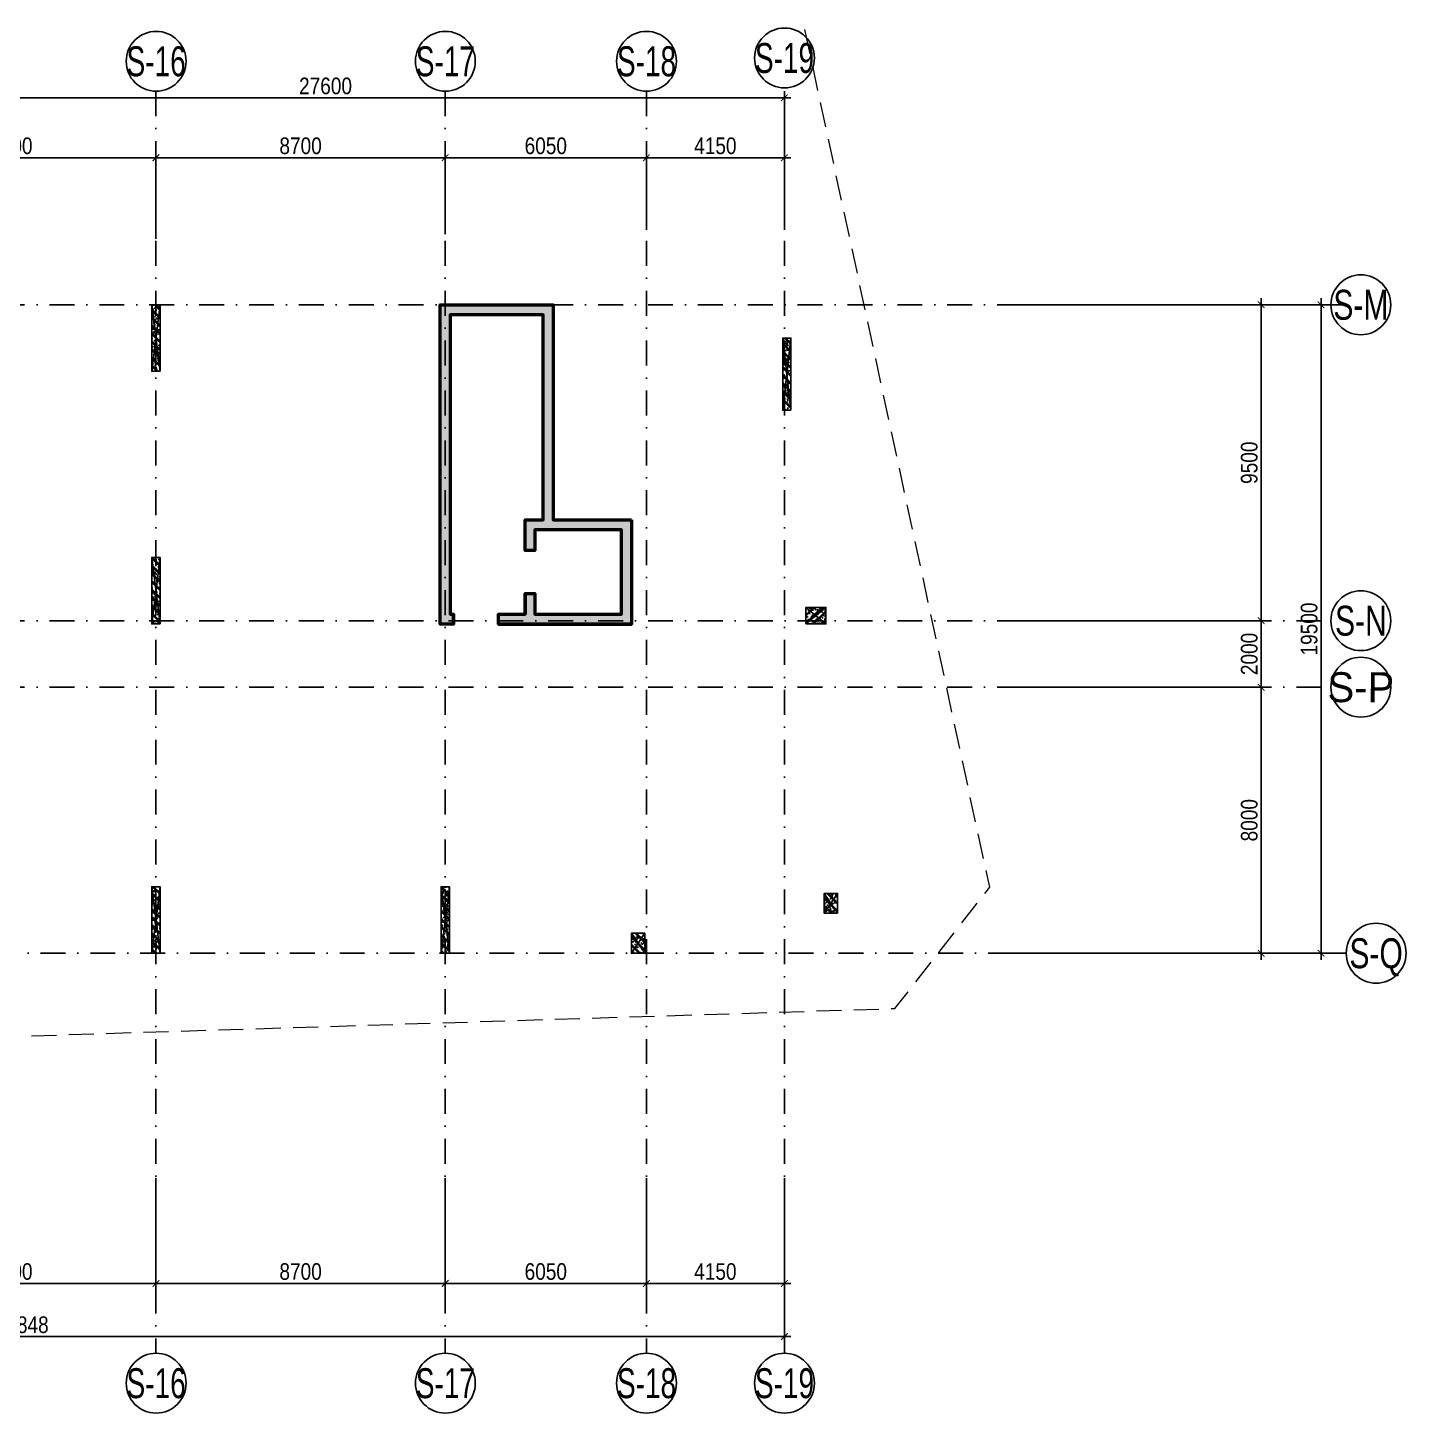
# Model space of a CAD drawing. Header units: millimetres. Extents: x -185400 to 12385, y -14070 to 168686.
# Drawn here: x -29081 to 12385, y -6264 to 35401 of the extents above; entities that cross this region are included whole.
import ezdxf
from ezdxf.enums import TextEntityAlignment as Align

# ---------------------------------------------------------------- set-up
doc = ezdxf.new("R2010")
doc.units = ezdxf.units.MM
doc.header["$LTSCALE"] = 300
doc.header["$MEASUREMENT"] = 0
doc.linetypes.add('DASHDOT', pattern=[1, 0.5, -0.25, 0, -0.25])
doc.linetypes.add('HIDDEN', pattern=[0.375, 0.25, -0.125])
for name, color, linetype in [('AUDIT_I_220805193045-1', 50, 'Continuous'), ('AUDIT_I_220807103235-17', 50, 'Continuous'), ('KT-Dim', 8, 'Continuous'), ('KT-Kich thuoc', 9, 'Continuous'), ('KT-Luoi truc South Tower', 8, 'DASHDOT'), ('ST_MBDV Cot vach 220805$0$AUDIT_I_220805193045-5', 6, 'Continuous')]:
    doc.layers.add(name, color=color, linetype=linetype)
doc.layers.add('KT-Chi gioi XD', color=7, linetype='HIDDEN', true_color=0x0066cc)
doc.layers.add('ST_MBDV Cot vach 220805$0$KT-Net cot vach', color=6, linetype='Continuous', lineweight=50)
doc.styles.add('Arial Narrow', font='ARIALN.TTF')
doc.styles.add('HBA-Text', font='GOTHIC.TTF')
doc.dimstyles.new('CCU_1-200', dxfattribs={"dimscale": 200, "dimtxt": 2.5, "dimasz": 1, "dimexe": 1, "dimexo": 2, "dimgap": 0.5, "dimtad": 1, "dimdec": 0, "dimdsep": 46, "dimtxsty": 'Arial Narrow', "dimblk": 'ARCHTICK', "dimcen": -1, "dimdle": 1, "dimclrd": 256, "dimclre": 256, "dimclrt": 3, "dimadec": 0, "dimazin": 2, "dimtfac": 0.1, "dimtdec": 0, "dimtix": 1, "dimtmove": 2, "dimatfit": 1, "dimfxl": 1, "dimtvp": 0.833333, "dimtolj": 1, "dimtzin": 12, "dimarcsym": 0})

# ---------------------------------------------------------------- blocks, each defined once
blk = doc.blocks.new('_ARCHTICK')
at = {"color": 0, "linetype": 'ByBlock', "const_width": 0.15}
blk.add_lwpolyline([(-0.5, -0.5), (0.5, 0.5)], dxfattribs=at)
blk = doc.blocks.new('*D150')
at = {"layer": 'Defpoints', "color": 0, "transparency": 16777216}
for p in [(-52171, 1204), (-6323, 1204), (-6323, -3959)]:
    blk.add_point(p, dxfattribs=at)
at = {"layer": 'KT-Kich thuoc', "lineweight": -2, "transparency": 16777216}
for p, q in [((-52171, 804), (-52171, -4159)), ((-6323, 804), (-6323, -4159)), ((-52371, -3959), (-6123, -3959))]:
    blk.add_line(p, q, dxfattribs=at)
at = {"layer": 'KT-Kich thuoc', "lineweight": -2, "transparency": 16777216, "xscale": 200, "yscale": 200, "zscale": 200, "rotation": 180}
blk.add_blockref('_ARCHTICK', (-52171, -3959), dxfattribs=at)
at = {"layer": 'KT-Kich thuoc', "lineweight": -2, "transparency": 16777216, "xscale": 200, "yscale": 200, "zscale": 200}
blk.add_blockref('_ARCHTICK', (-6323, -3959), dxfattribs=at)
at = {"layer": 'KT-Kich thuoc', "color": 3, "transparency": 16777216, "insert": (-29247, -3604), "char_height": 500, "attachment_point": 5, "style": 'Arial Narrow'}
blk.add_mtext('\\A1;45848', dxfattribs=at)
blk = doc.blocks.new('*D151')
at = {"layer": 'Defpoints', "color": 0, "transparency": 16777216}
for p in [(-265, 27070), (-265, 7570), (9819, 7570)]:
    blk.add_point(p, dxfattribs=at)
at = {"layer": 'KT-Kich thuoc', "lineweight": -2, "transparency": 16777216}
for p, q in [((9819, 27270), (9819, 7370)), ((135, 27070), (10019, 27070)), ((135, 7570), (10019, 7570))]:
    blk.add_line(p, q, dxfattribs=at)
at = {"layer": 'KT-Kich thuoc', "lineweight": -2, "transparency": 16777216, "xscale": 200, "yscale": 200, "zscale": 200}
for p, rotation in [((9819, 27070), 90), ((9819, 7570), 270)]:
    blk.add_blockref('_ARCHTICK', p, dxfattribs=dict(at, rotation=rotation))
at = {"layer": 'KT-Kich thuoc', "color": 3, "transparency": 16777216, "insert": (9463, 17320), "char_height": 500, "attachment_point": 5, "rotation": 90, "style": 'Arial Narrow'}
blk.add_mtext('\\A1;19500', dxfattribs=at)
blk = doc.blocks.new('*D132')
at = {"layer": 'Defpoints', "color": 0, "transparency": 16777216}
for p in [(-25223, 31492), (-33923, 28684, 0), (-25223, 28649, 0)]:
    blk.add_point(p, dxfattribs=at)
at = {"layer": 'KT-Kich thuoc', "lineweight": -2, "transparency": 16777216}
for p, q in [((-33923, 29084), (-33923, 31692)), ((-25223, 29049), (-25223, 31692)), ((-34123, 31492), (-25023, 31492))]:
    blk.add_line(p, q, dxfattribs=at)
at = {"layer": 'KT-Kich thuoc', "lineweight": -2, "transparency": 16777216, "xscale": 200, "yscale": 200, "zscale": 200, "rotation": 180}
blk.add_blockref('_ARCHTICK', (-33923, 31492), dxfattribs=at)
at = {"layer": 'KT-Kich thuoc', "lineweight": -2, "transparency": 16777216, "xscale": 200, "yscale": 200, "zscale": 200}
blk.add_blockref('_ARCHTICK', (-25223, 31492), dxfattribs=at)
at = {"layer": 'KT-Kich thuoc', "color": 3, "transparency": 16777216, "insert": (-29573, 31847), "char_height": 500, "attachment_point": 5, "style": 'Arial Narrow'}
blk.add_mtext('\\A1;8700', dxfattribs=at)
blk = doc.blocks.new('*D133')
at = {"layer": 'Defpoints', "color": 0, "transparency": 16777216}
for p in [(-16523, 31492), (-16523, 28791, 0), (-25223, 28649, 0)]:
    blk.add_point(p, dxfattribs=at)
at = {"layer": 'KT-Kich thuoc', "lineweight": -2, "transparency": 16777216}
for p, q in [((-25223, 29049), (-25223, 31692)), ((-16523, 29191), (-16523, 31692)), ((-25423, 31492), (-16323, 31492))]:
    blk.add_line(p, q, dxfattribs=at)
at = {"layer": 'KT-Kich thuoc', "lineweight": -2, "transparency": 16777216, "xscale": 200, "yscale": 200, "zscale": 200, "rotation": 180}
blk.add_blockref('_ARCHTICK', (-25223, 31492), dxfattribs=at)
at = {"layer": 'KT-Kich thuoc', "lineweight": -2, "transparency": 16777216, "xscale": 200, "yscale": 200, "zscale": 200}
blk.add_blockref('_ARCHTICK', (-16523, 31492), dxfattribs=at)
at = {"layer": 'KT-Kich thuoc', "color": 3, "transparency": 16777216, "insert": (-20873, 31847), "char_height": 500, "attachment_point": 5, "style": 'Arial Narrow'}
blk.add_mtext('\\A1;8700', dxfattribs=at)
blk = doc.blocks.new('*D134')
at = {"layer": 'Defpoints', "color": 0, "transparency": 16777216}
for p in [(-10473, 31492), (-16523, 28791), (-10473, 28921, 0)]:
    blk.add_point(p, dxfattribs=at)
at = {"layer": 'KT-Kich thuoc', "lineweight": -2, "transparency": 16777216}
for p, q in [((-16523, 29191), (-16523, 31692)), ((-10473, 29321), (-10473, 31692)), ((-16723, 31492), (-10273, 31492))]:
    blk.add_line(p, q, dxfattribs=at)
at = {"layer": 'KT-Kich thuoc', "lineweight": -2, "transparency": 16777216, "xscale": 200, "yscale": 200, "zscale": 200, "rotation": 180}
blk.add_blockref('_ARCHTICK', (-16523, 31492), dxfattribs=at)
at = {"layer": 'KT-Kich thuoc', "lineweight": -2, "transparency": 16777216, "xscale": 200, "yscale": 200, "zscale": 200}
blk.add_blockref('_ARCHTICK', (-10473, 31492), dxfattribs=at)
at = {"layer": 'KT-Kich thuoc', "color": 3, "transparency": 16777216, "insert": (-13498, 31847), "char_height": 500, "attachment_point": 5, "style": 'Arial Narrow'}
blk.add_mtext('\\A1;6050', dxfattribs=at)
blk = doc.blocks.new('*D135')
at = {"layer": 'Defpoints', "color": 0, "transparency": 16777216}
for p in [(-6323, 31492), (-10473, 28921, 0), (-6323, 29040)]:
    blk.add_point(p, dxfattribs=at)
at = {"layer": 'KT-Kich thuoc', "lineweight": -2, "transparency": 16777216}
for p, q in [((-10473, 29321), (-10473, 31692)), ((-6323, 29440), (-6323, 31692)), ((-10673, 31492), (-6123, 31492))]:
    blk.add_line(p, q, dxfattribs=at)
at = {"layer": 'KT-Kich thuoc', "lineweight": -2, "transparency": 16777216, "xscale": 200, "yscale": 200, "zscale": 200, "rotation": 180}
blk.add_blockref('_ARCHTICK', (-10473, 31492), dxfattribs=at)
at = {"layer": 'KT-Kich thuoc', "lineweight": -2, "transparency": 16777216, "xscale": 200, "yscale": 200, "zscale": 200}
blk.add_blockref('_ARCHTICK', (-6323, 31492), dxfattribs=at)
at = {"layer": 'KT-Kich thuoc', "color": 3, "transparency": 16777216, "insert": (-8398, 31847), "char_height": 500, "attachment_point": 5, "style": 'Arial Narrow'}
blk.add_mtext('\\A1;4150', dxfattribs=at)
blk = doc.blocks.new('*D136')
at = {"layer": 'Defpoints', "color": 0, "transparency": 16777216}
for p in [(-6323, 33292), (-33923, 28921), (-6323, 28921)]:
    blk.add_point(p, dxfattribs=at)
at = {"layer": 'KT-Kich thuoc', "lineweight": -2, "transparency": 16777216}
for p, q in [((-33923, 29321), (-33923, 33492)), ((-6323, 29321), (-6323, 33492)), ((-34123, 33292), (-6123, 33292))]:
    blk.add_line(p, q, dxfattribs=at)
at = {"layer": 'KT-Kich thuoc', "lineweight": -2, "transparency": 16777216, "xscale": 200, "yscale": 200, "zscale": 200, "rotation": 180}
blk.add_blockref('_ARCHTICK', (-33923, 33292), dxfattribs=at)
at = {"layer": 'KT-Kich thuoc', "lineweight": -2, "transparency": 16777216, "xscale": 200, "yscale": 200, "zscale": 200}
blk.add_blockref('_ARCHTICK', (-6323, 33292), dxfattribs=at)
at = {"layer": 'KT-Kich thuoc', "color": 3, "transparency": 16777216, "insert": (-20123, 33647), "char_height": 500, "attachment_point": 5, "style": 'Arial Narrow'}
blk.add_mtext('\\A1;27600', dxfattribs=at)
blk = doc.blocks.new('*D139')
at = {"layer": 'Defpoints', "color": 0, "transparency": 16777216}
for p in [(-33923, 1204), (-25223, 1204), (-25223, -2359)]:
    blk.add_point(p, dxfattribs=at)
at = {"layer": 'KT-Kich thuoc', "lineweight": -2, "transparency": 16777216}
for p, q in [((-33923, 804), (-33923, -2559)), ((-25223, 804), (-25223, -2559)), ((-34123, -2359), (-25023, -2359))]:
    blk.add_line(p, q, dxfattribs=at)
at = {"layer": 'KT-Kich thuoc', "lineweight": -2, "transparency": 16777216, "xscale": 200, "yscale": 200, "zscale": 200, "rotation": 180}
blk.add_blockref('_ARCHTICK', (-33923, -2359), dxfattribs=at)
at = {"layer": 'KT-Kich thuoc', "lineweight": -2, "transparency": 16777216, "xscale": 200, "yscale": 200, "zscale": 200}
blk.add_blockref('_ARCHTICK', (-25223, -2359), dxfattribs=at)
at = {"layer": 'KT-Kich thuoc', "color": 3, "transparency": 16777216, "insert": (-29573, -2004), "char_height": 500, "attachment_point": 5, "style": 'Arial Narrow'}
blk.add_mtext('\\A1;8700', dxfattribs=at)
blk = doc.blocks.new('*D140')
at = {"layer": 'Defpoints', "color": 0, "transparency": 16777216}
for p in [(-25223, 1204), (-16523, 1204), (-16523, -2359)]:
    blk.add_point(p, dxfattribs=at)
at = {"layer": 'KT-Kich thuoc', "lineweight": -2, "transparency": 16777216}
for p, q in [((-25223, 804), (-25223, -2559)), ((-16523, 804), (-16523, -2559)), ((-25423, -2359), (-16323, -2359))]:
    blk.add_line(p, q, dxfattribs=at)
at = {"layer": 'KT-Kich thuoc', "lineweight": -2, "transparency": 16777216, "xscale": 200, "yscale": 200, "zscale": 200, "rotation": 180}
blk.add_blockref('_ARCHTICK', (-25223, -2359), dxfattribs=at)
at = {"layer": 'KT-Kich thuoc', "lineweight": -2, "transparency": 16777216, "xscale": 200, "yscale": 200, "zscale": 200}
blk.add_blockref('_ARCHTICK', (-16523, -2359), dxfattribs=at)
at = {"layer": 'KT-Kich thuoc', "color": 3, "transparency": 16777216, "insert": (-20873, -2004), "char_height": 500, "attachment_point": 5, "style": 'Arial Narrow'}
blk.add_mtext('\\A1;8700', dxfattribs=at)
blk = doc.blocks.new('*D141')
at = {"layer": 'Defpoints', "color": 0, "transparency": 16777216}
for p in [(-16523, 1204), (-10473, 1204), (-10473, -2359)]:
    blk.add_point(p, dxfattribs=at)
at = {"layer": 'KT-Kich thuoc', "lineweight": -2, "transparency": 16777216}
for p, q in [((-16523, 804), (-16523, -2559)), ((-10473, 804), (-10473, -2559)), ((-16723, -2359), (-10273, -2359))]:
    blk.add_line(p, q, dxfattribs=at)
at = {"layer": 'KT-Kich thuoc', "lineweight": -2, "transparency": 16777216, "xscale": 200, "yscale": 200, "zscale": 200, "rotation": 180}
blk.add_blockref('_ARCHTICK', (-16523, -2359), dxfattribs=at)
at = {"layer": 'KT-Kich thuoc', "lineweight": -2, "transparency": 16777216, "xscale": 200, "yscale": 200, "zscale": 200}
blk.add_blockref('_ARCHTICK', (-10473, -2359), dxfattribs=at)
at = {"layer": 'KT-Kich thuoc', "color": 3, "transparency": 16777216, "insert": (-13498, -2004), "char_height": 500, "attachment_point": 5, "style": 'Arial Narrow'}
blk.add_mtext('\\A1;6050', dxfattribs=at)
blk = doc.blocks.new('*D142')
at = {"layer": 'Defpoints', "color": 0, "transparency": 16777216}
for p in [(-10473, 1204), (-6323, 1204), (-6323, -2359)]:
    blk.add_point(p, dxfattribs=at)
at = {"layer": 'KT-Kich thuoc', "lineweight": -2, "transparency": 16777216}
for p, q in [((-10473, 804), (-10473, -2559)), ((-6323, 804), (-6323, -2559)), ((-10673, -2359), (-6123, -2359))]:
    blk.add_line(p, q, dxfattribs=at)
at = {"layer": 'KT-Kich thuoc', "lineweight": -2, "transparency": 16777216, "xscale": 200, "yscale": 200, "zscale": 200, "rotation": 180}
blk.add_blockref('_ARCHTICK', (-10473, -2359), dxfattribs=at)
at = {"layer": 'KT-Kich thuoc', "lineweight": -2, "transparency": 16777216, "xscale": 200, "yscale": 200, "zscale": 200}
blk.add_blockref('_ARCHTICK', (-6323, -2359), dxfattribs=at)
at = {"layer": 'KT-Kich thuoc', "color": 3, "transparency": 16777216, "insert": (-8398, -2004), "char_height": 500, "attachment_point": 5, "style": 'Arial Narrow'}
blk.add_mtext('\\A1;4150', dxfattribs=at)
blk = doc.blocks.new('*D118')
at = {"layer": 'Defpoints', "color": 0, "transparency": 16777216}
for p in [(-265, 15570), (-265, 7570), (8019, 7570)]:
    blk.add_point(p, dxfattribs=at)
at = {"layer": 'KT-Kich thuoc', "lineweight": -2, "transparency": 16777216}
for p, q in [((135, 15570), (8219, 15570)), ((8019, 15770), (8019, 7370)), ((135, 7570), (8219, 7570))]:
    blk.add_line(p, q, dxfattribs=at)
at = {"layer": 'KT-Kich thuoc', "lineweight": -2, "transparency": 16777216, "xscale": 200, "yscale": 200, "zscale": 200}
for p, rotation in [((8019, 15570), 90), ((8019, 7570), 270)]:
    blk.add_blockref('_ARCHTICK', p, dxfattribs=dict(at, rotation=rotation))
at = {"layer": 'KT-Kich thuoc', "color": 3, "transparency": 16777216, "insert": (7663, 11570), "char_height": 500, "attachment_point": 5, "rotation": 90, "style": 'Arial Narrow'}
blk.add_mtext('\\A1;8000', dxfattribs=at)
blk = doc.blocks.new('GRID-SYM-flat-83')
at = {"layer": 'AUDIT_I_220805193045-1'}
blk.add_ellipse((0, 0, 0), major_axis=(-900, 5), ratio=1, dxfattribs=at)
at = {"layer": 'AUDIT_I_220805193045-1', "style": 'HBA-Text'}
blk.add_attdef('GRID', text='', height=900, rotation=359.6303, dxfattribs=at).set_placement((0, 0, 0), align=Align.MIDDLE_CENTER)
blk = doc.blocks.new('GRID-SYM-flat-84')
at = {"layer": 'AUDIT_I_220805193045-1'}
blk.add_ellipse((0, 0, 0), major_axis=(-900, 5), ratio=1, dxfattribs=at)
at = {"layer": 'AUDIT_I_220805193045-1', "style": 'HBA-Text'}
blk.add_attdef('GRID', text='', height=900, rotation=359.6303, dxfattribs=at).set_placement((0, 0, 0), align=Align.MIDDLE_CENTER)
blk = doc.blocks.new('GRID-SYM-flat-85')
at = {"layer": 'AUDIT_I_220805193045-1'}
blk.add_ellipse((0, 0, 0), major_axis=(-900, 5), ratio=1, dxfattribs=at)
at = {"layer": 'AUDIT_I_220805193045-1', "style": 'HBA-Text'}
blk.add_attdef('GRID', text='', height=900, rotation=359.6303, dxfattribs=at).set_placement((0, 0, 0), align=Align.MIDDLE_CENTER)
blk = doc.blocks.new('GRID-SYM-flat-86')
at = {"layer": 'AUDIT_I_220805193045-1'}
blk.add_ellipse((0, 0, 0), major_axis=(-900, 5), ratio=1, dxfattribs=at)
at = {"layer": 'AUDIT_I_220805193045-1', "style": 'HBA-Text'}
blk.add_attdef('GRID', text='', height=900, rotation=359.6303, dxfattribs=at).set_placement((0, 0, 0), align=Align.MIDDLE_CENTER)
blk = doc.blocks.new('GRID-SYM-flat-73')
at = {"layer": 'AUDIT_I_220805193045-1'}
blk.add_circle((0, 0, 0), 900, dxfattribs=at)
at = {"layer": 'AUDIT_I_220805193045-1', "style": 'HBA-Text'}
blk.add_attdef('GRID', text='', height=900, rotation=359.6303, dxfattribs=at).set_placement((0, 0, 0), align=Align.MIDDLE_CENTER)
blk = doc.blocks.new('*D116')
at = {"layer": 'Defpoints', "color": 0, "transparency": 16777216}
for p in [(-265, 27070), (-265, 17570), (8019, 17570)]:
    blk.add_point(p, dxfattribs=at)
at = {"layer": 'KT-Kich thuoc', "lineweight": -2, "transparency": 16777216}
for p, q in [((8019, 27270), (8019, 17370)), ((135, 27070), (8219, 27070)), ((135, 17570), (8219, 17570))]:
    blk.add_line(p, q, dxfattribs=at)
at = {"layer": 'KT-Kich thuoc', "lineweight": -2, "transparency": 16777216, "xscale": 200, "yscale": 200, "zscale": 200}
for p, rotation in [((8019, 27070), 90), ((8019, 17570), 270)]:
    blk.add_blockref('_ARCHTICK', p, dxfattribs=dict(at, rotation=rotation))
at = {"layer": 'KT-Kich thuoc', "color": 3, "transparency": 16777216, "insert": (7663, 22320), "char_height": 500, "attachment_point": 5, "rotation": 90, "style": 'Arial Narrow'}
blk.add_mtext('\\A1;9500', dxfattribs=at)
blk = doc.blocks.new('*D117')
at = {"layer": 'Defpoints', "color": 0, "transparency": 16777216}
for p in [(-265, 17570), (-265, 15570), (8019, 15570)]:
    blk.add_point(p, dxfattribs=at)
at = {"layer": 'KT-Kich thuoc', "lineweight": -2, "transparency": 16777216}
for p, q in [((135, 17570), (8219, 17570)), ((8019, 17770), (8019, 15370)), ((135, 15570), (8219, 15570))]:
    blk.add_line(p, q, dxfattribs=at)
at = {"layer": 'KT-Kich thuoc', "lineweight": -2, "transparency": 16777216, "xscale": 200, "yscale": 200, "zscale": 200}
for p, rotation in [((8019, 17570), 90), ((8019, 15570), 270)]:
    blk.add_blockref('_ARCHTICK', p, dxfattribs=dict(at, rotation=rotation))
at = {"layer": 'KT-Kich thuoc', "color": 3, "transparency": 16777216, "insert": (7663, 16570), "char_height": 500, "attachment_point": 5, "rotation": 90, "style": 'Arial Narrow'}
blk.add_mtext('\\A1;2000', dxfattribs=at)
blk = doc.blocks.new('*U280')
h = blk.add_hatch()
h.set_pattern_fill('VATLIEU04', color=250, scale=40, style=0, pattern_type=2)
h.set_pattern_definition([(50, (-700, 2050), (286.904, -25.1), [30, -330]), (355, (-700, 2050), (-55.5, 300.877), [24, -264]), (100.451, (-676.1, 2047.9), (231.404, 275.776), [25.496, -280.457]), (46.184, (-700, 2130), (426.896, -66.208), [45, -495]), (96.636, (-664.43, 2124.5), (373.865, 389.65), [38.244, -420.685]), (351.184, (-700, 2130), (373.865, 389.65), [36, -396]), (21, (-660, 2110), (238.763, -161.048), [30, -330]), (326, (-660, 2110), (97.326, 290.06), [24, -264]), (71.451, (-640.1, 2096.58), (336.09, 129.012), [25.496, -280.457]), (37.5, (-700, 2050), (4.864, 133.1575), [0, -260.8, 0, -268, 0, -265]), (7.5, (-700, 2050), (105.228, 157.765), [0, -152.8, 0, -254.8, 0, -101]), (327.5, (-789.2, 2050), (213.529, -9.022), [0, -100, 0, -312, 0, -414]), (317.5, (-829.2, 2050), (233.274, 40.042), [0, -130, 0, -207.2, 0, -294]), (45, (-700, 2050), (-120.208, 120.208), []), (45, (-700, 2099), (-120.208, 120.208), [])])
h.paths.add_polyline_path([(-475, -475), (-225, -475), (-225, 1525), (-475, 1525)])
at = {"color": 6, "ltscale": 0.25}
blk.add_lwpolyline([(-475, -475), (-225, -475), (-225, 1525), (-475, 1525)], close=True, dxfattribs=at)
at = {"layer": 'Defpoints', "linetype": 'ByBlock', "ltscale": 30}
for p, q in [((-225, -475), (-475, 1525)), ((-475, -475), (-225, 1525))]:
    blk.add_line(p, q, dxfattribs=at)
blk = doc.blocks.new('*U281')
h = blk.add_hatch()
h.set_pattern_fill('VATLIEU04', color=250, scale=40, style=0, pattern_type=2)
h.set_pattern_definition([(50, (-700, 2050), (286.904, -25.1), [30, -330]), (355, (-700, 2050), (-55.5, 300.877), [24, -264]), (100.451, (-676.1, 2047.9), (231.404, 275.776), [25.496, -280.457]), (46.184, (-700, 2130), (426.896, -66.208), [45, -495]), (96.636, (-664.43, 2124.5), (373.865, 389.65), [38.244, -420.685]), (351.184, (-700, 2130), (373.865, 389.65), [36, -396]), (21, (-660, 2110), (238.763, -161.048), [30, -330]), (326, (-660, 2110), (97.326, 290.06), [24, -264]), (71.451, (-640.1, 2096.58), (336.09, 129.012), [25.496, -280.457]), (37.5, (-700, 2050), (4.864, 133.1575), [0, -260.8, 0, -268, 0, -265]), (7.5, (-700, 2050), (105.228, 157.765), [0, -152.8, 0, -254.8, 0, -101]), (327.5, (-789.2, 2050), (213.529, -9.022), [0, -100, 0, -312, 0, -414]), (317.5, (-829.2, 2050), (233.274, 40.042), [0, -130, 0, -207.2, 0, -294]), (45, (-700, 2050), (-120.208, 120.208), []), (45, (-700, 2099), (-120.208, 120.208), [])])
h.paths.add_polyline_path([(-475, -475), (-225, -475), (-225, 1525), (-475, 1525)])
at = {"color": 6, "ltscale": 0.25}
blk.add_lwpolyline([(-475, -475), (-225, -475), (-225, 1525), (-475, 1525)], close=True, dxfattribs=at)
at = {"layer": 'Defpoints', "linetype": 'ByBlock', "ltscale": 30}
for p, q in [((-225, -475), (-475, 1525)), ((-475, -475), (-225, 1525))]:
    blk.add_line(p, q, dxfattribs=at)
blk = doc.blocks.new('*U277')
h = blk.add_hatch()
h.set_pattern_fill('VATLIEU04', color=250, scale=40, style=0, pattern_type=2)
h.set_pattern_definition([(50, (-550, 650), (286.904, -25.1), [30, -330]), (355, (-550, 650), (-55.5, 300.88), [24, -264]), (100.451, (-526.1, 647.9), (231.404, 275.776), [25.496, -280.457]), (46.184, (-550, 730), (426.9, -66.21), [45, -495]), (96.636, (-514.43, 724.5), (373.87, 389.65), [38.24, -420.69]), (351.184, (-550, 730), (373.86, 389.65), [36, -396]), (21, (-510, 710), (238.763, -161.048), [30, -330]), (326, (-510, 710), (97.326, 290.06), [24, -264]), (71.451, (-490.1, 696.58), (336.09, 129.01), [25.496, -280.457]), (37.5, (-550, 650), (4.864, 133.1575), [0, -260.8, 0, -268, 0, -265]), (7.5, (-550, 650), (105.228, 157.765), [0, -152.8, 0, -254.8, 0, -101]), (327.5, (-639.2, 650), (213.529, -9.022), [0, -100, 0, -312, 0, -414]), (317.5, (-679.2, 650), (233.274, 40.042), [0, -130, 0, -207.2, 0, -294]), (45, (-550, 650), (-120.208, 120.208), []), (45, (-550, 699), (-120.208, 120.208), [])])
h.paths.add_polyline_path([(-475, -475), (-75, -475), (-75, 125), (-475, 125)])
at = {"color": 6, "ltscale": 0.25}
blk.add_lwpolyline([(-475, -475), (-75, -475), (-75, 125), (-475, 125)], close=True, dxfattribs=at)
at = {"layer": 'Defpoints', "linetype": 'ByBlock', "ltscale": 30}
for p, q in [((-75, -475), (-475, 125)), ((-475, -475), (-75, 125))]:
    blk.add_line(p, q, dxfattribs=at)
blk = doc.blocks.new('*U279')
h = blk.add_hatch()
h.set_pattern_fill('VATLIEU04', color=250, scale=40, style=0, pattern_type=2)
h.set_pattern_definition([(50, (-700, 2050), (286.904, -25.1), [30, -330]), (355, (-700, 2050), (-55.5, 300.877), [24, -264]), (100.451, (-676.1, 2047.9), (231.404, 275.776), [25.496, -280.457]), (46.184, (-700, 2130), (426.896, -66.208), [45, -495]), (96.636, (-664.43, 2124.5), (373.865, 389.65), [38.244, -420.685]), (351.184, (-700, 2130), (373.865, 389.65), [36, -396]), (21, (-660, 2110), (238.763, -161.048), [30, -330]), (326, (-660, 2110), (97.326, 290.06), [24, -264]), (71.451, (-640.1, 2096.58), (336.09, 129.012), [25.496, -280.457]), (37.5, (-700, 2050), (4.864, 133.1575), [0, -260.8, 0, -268, 0, -265]), (7.5, (-700, 2050), (105.228, 157.765), [0, -152.8, 0, -254.8, 0, -101]), (327.5, (-789.2, 2050), (213.529, -9.022), [0, -100, 0, -312, 0, -414]), (317.5, (-829.2, 2050), (233.274, 40.042), [0, -130, 0, -207.2, 0, -294]), (45, (-700, 2050), (-120.208, 120.208), []), (45, (-700, 2099), (-120.208, 120.208), [])])
h.paths.add_polyline_path([(-475, -475), (-225, -475), (-225, 1525), (-475, 1525)])
at = {"color": 6, "ltscale": 0.25}
blk.add_lwpolyline([(-475, -475), (-225, -475), (-225, 1525), (-475, 1525)], close=True, dxfattribs=at)
at = {"layer": 'Defpoints', "linetype": 'ByBlock', "ltscale": 30}
for p, q in [((-225, -475), (-475, 1525)), ((-475, -475), (-225, 1525))]:
    blk.add_line(p, q, dxfattribs=at)
blk = doc.blocks.new('*U276')
h = blk.add_hatch()
h.set_pattern_fill('VATLIEU04', color=250, scale=40, style=0, pattern_type=2)
h.set_pattern_definition([(50, (-700, 2219.8), (286.904, -25.1), [30, -330]), (355, (-700, 2219.8), (-55.5, 300.877), [24, -264]), (100.451, (-676.1, 2217.7), (231.404, 275.776), [25.496, -280.457]), (46.184, (-700, 2299.8), (426.896, -66.208), [45, -495]), (96.636, (-664.43, 2294.28), (373.865, 389.65), [38.244, -420.685]), (351.184, (-700, 2299.8), (373.865, 389.65), [36, -396]), (21, (-660, 2279.8), (238.763, -161.048), [30, -330]), (326, (-660, 2279.8), (97.326, 290.06), [24, -264]), (71.451, (-640.1, 2266.37), (336.09, 129.012), [25.496, -280.457]), (37.5, (-700, 2219.79), (4.864, 133.1575), [0, -260.8, 0, -268, 0, -265]), (7.5, (-700, 2219.8), (105.228, 157.765), [0, -152.8, 0, -254.8, 0, -101]), (327.5, (-789.2, 2219.79), (213.529, -9.022), [0, -100, 0, -312, 0, -414]), (317.5, (-829.2, 2219.8), (233.274, 40.042), [0, -130, 0, -207.2, 0, -294]), (45, (-700, 2219.8), (-120.208, 120.208), []), (45, (-700, 2268.8), (-120.208, 120.208), [])])
h.paths.add_polyline_path([(-475, -475), (-225, -475), (-225, 1695), (-475, 1695)])
at = {"color": 6, "ltscale": 0.25}
blk.add_lwpolyline([(-475, -475), (-225, -475), (-225, 1695), (-475, 1695)], close=True, dxfattribs=at)
at = {"layer": 'Defpoints', "linetype": 'ByBlock', "ltscale": 30}
for p, q in [((-225, -475), (-475, 1695)), ((-475, -475), (-225, 1695))]:
    blk.add_line(p, q, dxfattribs=at)
blk = doc.blocks.new('*U268')
h = blk.add_hatch()
h.set_pattern_fill('VATLIEU04', color=250, scale=40, style=0, pattern_type=2)
h.set_pattern_definition([(50, (-450, 650), (286.904, -25.1), [30, -330]), (355, (-450, 650), (-55.5, 300.88), [24, -264]), (100.451, (-426.1, 647.9), (231.404, 275.776), [25.496, -280.457]), (46.184, (-450, 730), (426.9, -66.21), [45, -495]), (96.636, (-414.43, 724.5), (373.87, 389.65), [38.24, -420.69]), (351.184, (-450, 730), (373.86, 389.65), [36, -396]), (21, (-410, 710), (238.763, -161.048), [30, -330]), (326, (-410, 710), (97.326, 290.06), [24, -264]), (71.451, (-390.1, 696.58), (336.09, 129.01), [25.496, -280.457]), (37.5, (-450, 650), (4.864, 133.1575), [0, -260.8, 0, -268, 0, -265]), (7.5, (-450, 650), (105.228, 157.765), [0, -152.8, 0, -254.8, 0, -101]), (327.5, (-539.2, 650), (213.529, -9.022), [0, -100, 0, -312, 0, -414]), (317.5, (-579.2, 650), (233.274, 40.042), [0, -130, 0, -207.2, 0, -294]), (45, (-450, 650), (-120.208, 120.208), []), (45, (-450, 699), (-120.208, 120.208), [])])
h.paths.add_polyline_path([(-475, -475), (25, -475), (25, 125), (-475, 125)])
at = {"color": 6, "ltscale": 0.25}
blk.add_lwpolyline([(-475, -475), (25, -475), (25, 125), (-475, 125)], close=True, dxfattribs=at)
at = {"layer": 'Defpoints', "linetype": 'ByBlock', "ltscale": 30}
for p, q in [((25, -475), (-475, 125)), ((-475, -475), (25, 125))]:
    blk.add_line(p, q, dxfattribs=at)
blk = doc.blocks.new('*U286')
h = blk.add_hatch()
h.set_pattern_fill('VATLIEU04', color=250, scale=40, style=0, pattern_type=2)
h.set_pattern_definition([(50, (-549.73, 649.82), (286.904, -25.1), [30, -330]), (355, (-549.73, 649.82), (-55.5, 300.88), [24, -264]), (100.451, (-525.82, 647.73), (231.404, 275.776), [25.496, -280.457]), (46.184, (-549.73, 729.82), (426.9, -66.21), [45, -495]), (96.636, (-514.16, 724.3), (373.87, 389.65), [38.24, -420.69]), (351.184, (-549.73, 729.8), (373.86, 389.65), [36, -396]), (21, (-509.73, 709.82), (238.763, -161.048), [30, -330]), (326, (-509.73, 709.82), (97.326, 290.06), [24, -264]), (71.451, (-489.83, 696.4), (336.09, 129.01), [25.496, -280.457]), (37.5, (-549.73, 649.82), (4.864, 133.1575), [0, -260.8, 0, -268, 0, -265]), (7.5, (-549.73, 649.82), (105.228, 157.765), [0, -152.8, 0, -254.8, 0, -101]), (327.5, (-638.93, 649.82), (213.529, -9.022), [0, -100, 0, -312, 0, -414]), (317.5, (-678.93, 649.82), (233.274, 40.042), [0, -130, 0, -207.2, 0, -294]), (45, (-549.73, 649.82), (-120.208, 120.208), []), (45, (-549.73, 698.82), (-120.208, 120.208), [])])
h.paths.add_polyline_path([(-475, -475), (-75, -475), (-75, 125), (-475, 125)])
at = {"color": 6, "ltscale": 0.25}
blk.add_lwpolyline([(-475, -475), (-75, -475), (-75, 125), (-475, 125)], close=True, dxfattribs=at)
at = {"layer": 'Defpoints', "linetype": 'ByBlock', "ltscale": 30}
for p, q in [((-75, -475), (-475, 125)), ((-475, -475), (-75, 125))]:
    blk.add_line(p, q, dxfattribs=at)
blk = doc.blocks.new('Asix South Tower')
at = {"layer": 'KT-Kich thuoc'}
for p, q in [((10576.4, 27070.4), (8018.8, 27070.4)), ((10576.4, 7570.4), (8018.8, 7570.4))]:
    blk.add_line(p, q, dxfattribs=at)
at = {"layer": 'KT-Luoi truc South Tower', "ltscale": 5}
for p, q in [((-25223, 33491.9), (-25223, -4459.1)), ((-16523, 33491.9), (-16523, -4459.1)), ((-10473, 33491.9), (-10473, -4459.1)), ((-6323, 33491.9), (-6323, -4459.1)), ((-49426.2, 27070.4), (10118.8, 27070.4)), ((-49426.2, 17570.4), (10118.8, 17570.4)), ((-49426.2, 15570.4), (10118.8, 15570.4)), ((-52698.1, 7570.4), (10118.8, 7570.4))]:
    blk.add_line(p, q, dxfattribs=at)
at = {"layer": 'KT-Dim'}
ref = blk.add_blockref('GRID-SYM-flat-73', (-25217.9, 34391.9, 0), dxfattribs=dict(at, xscale=-1, rotation=179.6748020054017))
ref.add_attrib('GRID', 'S-16', dxfattribs={"layer": 'AUDIT_I_220807103235-17', "height": 900, "style": 'HBA-Text', "width": 0.7}).set_placement((-25217.9, 34391.9, 0), align=Align.MIDDLE_CENTER)
ref = blk.add_blockref('GRID-SYM-flat-73', (-16517.9, 34391.9, 0), dxfattribs=dict(at, xscale=-1, rotation=179.6748020054017))
ref.add_attrib('GRID', 'S-17', dxfattribs={"layer": 'AUDIT_I_220807103235-17', "height": 900, "style": 'HBA-Text', "width": 0.7}).set_placement((-16517.9, 34391.9, 0), align=Align.MIDDLE_CENTER)
ref = blk.add_blockref('GRID-SYM-flat-73', (-10467.9, 34391.9, 0), dxfattribs=dict(at, xscale=-1, rotation=179.6748020054017))
ref.add_attrib('GRID', 'S-18', dxfattribs={"layer": 'AUDIT_I_220807103235-17', "height": 900, "style": 'HBA-Text', "width": 0.7}).set_placement((-10467.9, 34391.9, 0), align=Align.MIDDLE_CENTER)
ref = blk.add_blockref('GRID-SYM-flat-73', (-6317.9, 34491.9, 0), dxfattribs=dict(at, xscale=-1, rotation=179.6748020054017))
ref.add_attrib('GRID', 'S-19', dxfattribs={"layer": 'AUDIT_I_220807103235-17', "height": 900, "style": 'HBA-Text', "width": 0.7}).set_placement((-6317.9, 34491.9, 0), align=Align.MIDDLE_CENTER)
ref = blk.add_blockref('GRID-SYM-flat-83', (11018.8, 27070, 0), dxfattribs=dict(at, rotation=0.325197994598278))
ref.add_attrib('GRID', 'S-M', dxfattribs={"layer": 'AUDIT_I_220807103235-17', "height": 900, "style": 'HBA-Text', "width": 0.75}).set_placement((11018.8, 27070, 0), align=Align.MIDDLE_CENTER)
ref = blk.add_blockref('GRID-SYM-flat-84', (11018.8, 17570.1, 0), dxfattribs=dict(at, rotation=0.325197994598278))
ref.add_attrib('GRID', 'S-N', dxfattribs={"layer": 'AUDIT_I_220807103235-17', "height": 900, "style": 'HBA-Text', "width": 0.75}).set_placement((11018.8, 17570.1, 0), align=Align.MIDDLE_CENTER)
ref = blk.add_blockref('GRID-SYM-flat-85', (11018.8, 15570.1, 0), dxfattribs=dict(at, rotation=0.325197994598278))
ref.add_attrib('GRID', 'S-P', dxfattribs={"layer": 'AUDIT_I_220807103235-17', "height": 900, "rotation": 359.95545, "style": 'HBA-Text'}).set_placement((11018.8, 15570.1, 0), align=Align.MIDDLE_CENTER)
ref = blk.add_blockref('GRID-SYM-flat-86', (11476.4, 7570.1, 0), dxfattribs=dict(at, rotation=0.325197994598278))
ref.add_attrib('GRID', 'S-Q', dxfattribs={"layer": 'AUDIT_I_220807103235-17', "height": 900, "style": 'HBA-Text', "width": 0.75}).set_placement((11476.4, 7570.1, 0), align=Align.MIDDLE_CENTER)
ref = blk.add_blockref('GRID-SYM-flat-73', (-25217.9, -5359.1, 0), dxfattribs=dict(at, rotation=0.325197994598278))
ref.add_attrib('GRID', 'S-16', dxfattribs={"layer": 'AUDIT_I_220807103235-17', "height": 900, "style": 'HBA-Text', "width": 0.7}).set_placement((-25217.9, -5359.1, 0), align=Align.MIDDLE_CENTER)
ref = blk.add_blockref('GRID-SYM-flat-73', (-16517.9, -5359.1, 0), dxfattribs=dict(at, rotation=0.325197994598278))
ref.add_attrib('GRID', 'S-17', dxfattribs={"layer": 'AUDIT_I_220807103235-17', "height": 900, "style": 'HBA-Text', "width": 0.7}).set_placement((-16517.9, -5359.1, 0), align=Align.MIDDLE_CENTER)
ref = blk.add_blockref('GRID-SYM-flat-73', (-10467.9, -5359.1, 0), dxfattribs=dict(at, rotation=0.325197994598278))
ref.add_attrib('GRID', 'S-18', dxfattribs={"layer": 'AUDIT_I_220807103235-17', "height": 900, "style": 'HBA-Text', "width": 0.7}).set_placement((-10467.9, -5359.1, 0), align=Align.MIDDLE_CENTER)
ref = blk.add_blockref('GRID-SYM-flat-73', (-6317.9, -5359.1, 0), dxfattribs=dict(at, rotation=0.325197994598278))
ref.add_attrib('GRID', 'S-19', dxfattribs={"layer": 'AUDIT_I_220807103235-17', "height": 900, "style": 'HBA-Text', "width": 0.7}).set_placement((-6317.9, -5359.1, 0), align=Align.MIDDLE_CENTER)
at = {"layer": 'KT-Kich thuoc'}
for base, p1, p2, picture, middle in [((-6323, 33291.9), (-33923, 28921.3), (-6323, 28921.3), '*D136', (-20123, 33647.2)), ((-25223, 31491.9), (-33923, 28684.3, 0), (-25223, 28648.7, 0), '*D132', (-29573, 31847.2)), ((-16523, 31491.9), (-25223, 28648.7, 0), (-16523, 28791, 0), '*D133', (-20873, 31847.2)), ((-10473, 31491.9), (-16523, 28791), (-10473, 28921.3, 0), '*D134', (-13498, 31847.2)), ((-6323, 31491.9), (-10473, 28921.3, 0), (-6323, 29040.1), '*D135', (-8398, 31847.2)), ((-6323, -3959.1), (-52170.8, 1204.1), (-6323, 1204.1), '*D150', (-29246.9, -3603.8)), ((-25223, -2359.1), (-33923, 1204.1), (-25223, 1204.1), '*D139', (-29573, -2003.8)), ((-16523, -2359.1), (-25223, 1204.1), (-16523, 1204.1), '*D140', (-20873, -2003.8)), ((-10473, -2359.1), (-16523, 1204.1), (-10473, 1204.1), '*D141', (-13498, -2003.8)), ((-6323, -2359.1), (-10473, 1204.1), (-6323, 1204.1), '*D142', (-8398, -2003.8))]:
    dim = blk.add_linear_dim(base=base, p1=p1, p2=p2, dimstyle='CCU_1-200', dxfattribs=at)
    dim.commit()
    dim.dimension.update_dxf_attribs({"geometry": picture, "text_midpoint": middle})
for base, p1, p2, picture, middle in [((9818.8, 7570.4), (-265.4, 27070.4), (-265.4, 7570.4), '*D151', (9463.5, 17320.4)), ((8018.8, 17570.4), (-265.4, 27070.4), (-265.4, 17570.4), '*D116', (7663.5, 22320.4)), ((8018.8, 15570.4), (-265.4, 17570.4), (-265.4, 15570.4), '*D117', (7663.5, 16570.4)), ((8018.8, 7570.4), (-265.4, 15570.4), (-265.4, 7570.4), '*D118', (7663.5, 11570.4))]:
    dim = blk.add_linear_dim(base=base, p1=p1, p2=p2, angle=90, dimstyle='CCU_1-200', dxfattribs=at)
    dim.commit()
    dim.dimension.update_dxf_attribs({"geometry": picture, "text_midpoint": middle})

msp = doc.modelspace()

# ---------------------------------------------------------------- hatches: boundary and pattern name
at = {"layer": 'ST_MBDV Cot vach 220805$0$KT-Net cot vach'}
h = msp.add_hatch(dxfattribs=at)
h.set_pattern_fill('1BETONG2-BOP', color=250, scale=30, style=0, pattern_type=2)
h.set_pattern_definition([(50, (72917.25, 13061.34), (215.17805, -18.82564), [22.5, -247.5]), (355, (72917.25, 13061.34), (-41.6254, 225.65764), [18, -198]), (100.4514, (72935.18, 13059.78), (173.5528, 206.83186), [19.12206, -210.34263]), (46.1842, (72917.25, 13121.34), (320.1723, -49.6557), [33.75, -371.25]), (96.6356, (72943.93, 13117.2), (280.3988, 292.2354), [28.6831, -315.5139]), (351.1842, (72917.25, 13121.34), (280.3986, 292.2356), [27, -297]), (21, (72947.25, 13106.34), (179.0721, -120.78567), [22.5, -247.5]), (226, (72947.25, 13106.34), (201.56464, -109.66194), [18, -198]), (71.4514, (72962.17, 13096.28), (252.0668, 96.75915), [19.12206, -210.34263]), (67.5, (72917.25, 13061.344), (-46.774855, 88.31234), [0, -195.6, 0, -201, 0, -198.75]), (4.5, (72917.25, 13061.34), (85.00528, 114.03096), [0, -114.6, 0, -191.1, 0, -75.75]), (327.5, (72850.35, 13061.344), (160.14673, -6.76646), [0, -75, 0, -234, 0, -310.5]), (317.5, (72820.35, 13061.34), (174.95585, 30.0315), [0, -97.5, 0, -155.4, 0, -220.5]), (315, (72917.25, 13061.34), (90.15611, 90.15611), []), (315, (72917.25, 13098.1), (90.15611, 90.15611), [])])
h.paths.add_polyline_path([(-10922.6, 20600.4), (-10922.6, 17470.4), (-14922.6, 17470.4), (-14922.6, 17770.4), (-14122.6, 17770.4), (-14122.6, 18385.4), (-13822.6, 18385.4), (-13822.6, 17770.4), (-11222.6, 17770.4), (-11222.6, 20300.4), (-13822.6, 20300.4), (-13822.6, 19685.4), (-14122.6, 19685.4), (-14122.6, 20600.4), (-13572.6, 20600.4), (-13572.6, 26770.4), (-16372.6, 26770.4), (-16372.6, 17770.4), (-16272.6, 17770.4), (-16272.6, 17470.4), (-16672.6, 17470.4), (-16672.6, 27070.4), (-13272.6, 27070.4), (-13272.6, 20600.4)])

# ---------------------------------------------------------------- linework, layer by layer
at = {"layer": 'KT-Chi gioi XD', "lineweight": 13, "ltscale": 10, "elevation": 0, "flags": 128}
msp.add_lwpolyline([(-29078.1, 143772.1), (-33774.2, 161645), (-36124.3, 162456.9), (-45058.2, 155685.5), (-68562, 137753.5), (-92229.5, 120645.5, 0.684877), (-61797, 6849.6), (-41426.4, 4693.7), (-2997.3, 5908.3), (-146.9, 9554.9)], format="xyb", close=True, dxfattribs=at)
at = {"layer": 'ST_MBDV Cot vach 220805$0$KT-Net cot vach'}
for p, q in [((-14122.6, 18385.4), (-14122.6, 17770.4)), ((-13822.6, 18385.4), (-13822.6, 17770.4)), ((-16272.6, 17470.4), (-16272.6, 17770.4)), ((-14922.6, 17770.4), (-14122.6, 17770.4)), ((-14922.6, 17470.4), (-14922.6, 17770.4)), ((-14922.6, 17470.4), (-10922.6, 17470.4))]:
    msp.add_line(p, q, dxfattribs=at)
at = {"layer": 'ST_MBDV Cot vach 220805$0$KT-Net cot vach', "elevation": 0}
msp.add_lwpolyline([(-10922.6, 20600.4), (-10922.6, 17470.4), (-14922.6, 17470.4), (-14922.6, 17770.4), (-14122.6, 17770.4), (-14122.6, 18385.4), (-13822.6, 18385.4), (-13822.6, 17770.4), (-11222.6, 17770.4), (-11222.6, 20300.4), (-13822.6, 20300.4), (-13822.6, 19685.4), (-14122.6, 19685.4), (-14122.6, 20600.4), (-13572.6, 20600.4), (-13572.6, 26770.4), (-16372.6, 26770.4), (-16372.6, 17770.4), (-16272.6, 17770.4), (-16272.6, 17470.4), (-16672.6, 17470.4), (-16672.6, 27070.4), (-13272.6, 27070.4), (-13272.6, 20600.4), (-10922.6, 20600.4)], dxfattribs=at)

# ---------------------------------------------------------------- block references
at = {"layer": 'KT-Kich thuoc'}
msp.add_blockref('Asix South Tower', (0, 0), dxfattribs=at)
at = {"layer": 'ST_MBDV Cot vach 220805$0$AUDIT_I_220805193045-5', "linetype": 'ByBlock', "xscale": -1}
for name, p, rotation in [('*U279', (-25572.7, 25545.6, 0), 359.9999999999985), ('*U279', (-25572.7, 17945.6, 0), 359.9999999999985), ('*U268', (-5197.7, 17945.6, 0), 270), ('*U280', (-25572.7, 8045.6, 0), 359.9999999999985), ('*U281', (-16872.7, 8045.6, 0), 359.9999999999985), ('*U286', (-5197.6, 9245.6, 0), 359.9999999999985), ('*U277', (-10997.7, 8045.6, 0), 359.9999999999985)]:
    msp.add_blockref(name, p, dxfattribs=dict(at, rotation=rotation))
msp.add_blockref('*U276', (-6597.7, 24375.6, 0), dxfattribs=at)

doc.saveas('drawing.dxf')
